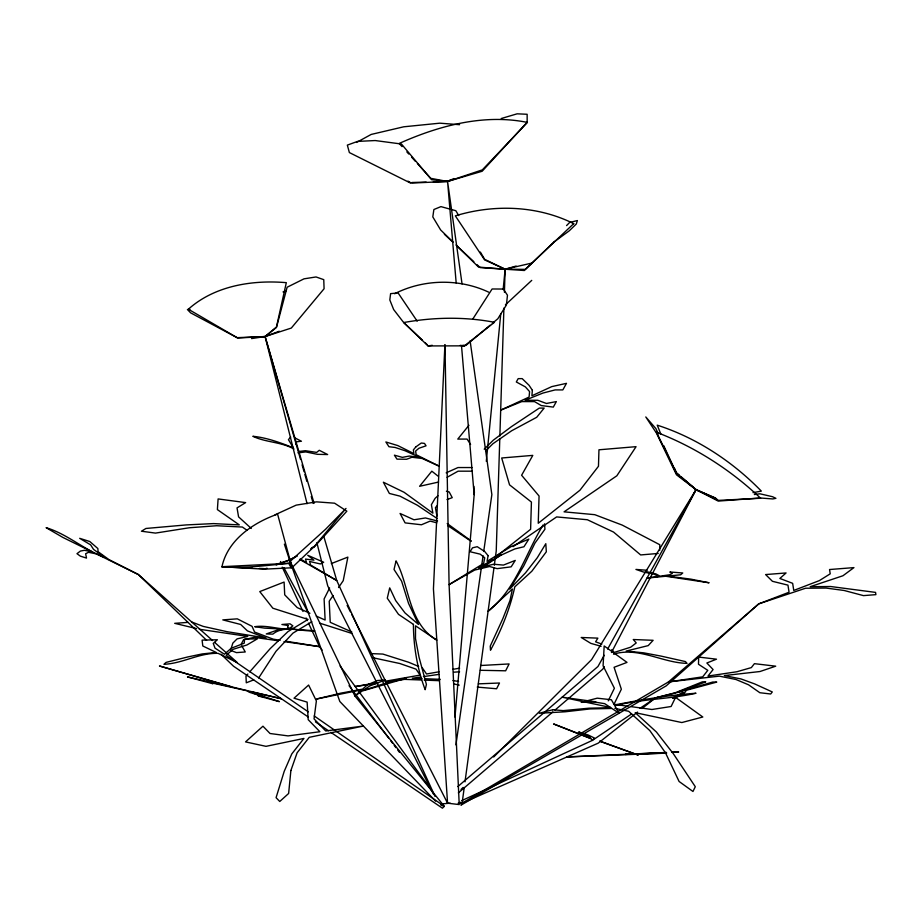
<?xml version="1.0" encoding="UTF-8"?>
<svg xmlns="http://www.w3.org/2000/svg" width="922" height="922" viewBox="0 0 922 922"><rect width="100%" height="100%" fill="white"/><g stroke="black" fill="none" stroke-linecap="round" stroke-linejoin="round"><path stroke-width="1.38" d="M659.645 550.48L659.818 544.741L622.246 525.102L594.782 514.683L564.068 511.837L616.841 475.798L636.076 446.663L598.954 449.798L598.47 466.278L579.938 490.227L538.252 523.247L539.059 496.013L521.61 475.256L532.801 455.376L501.695 457.992L509.543 484.845L531.418 502.075L530.611 529.309L494.734 557.718M499.782 438.895L496.232 551.056L494.307 565.301M499.874 436.025L503.908 308.052M504.415 292.228L505.141 269.224L484.684 259.37L480.362 252.063M444.911 344.886L433.432 588.916L447.562 803.189L459.225 804.572L449.083 584.606L444.992 344.897M454.984 717.074L474.427 491.852M486.309 461.323L500.784 313.664M503.17 289.301L505.141 269.224L516.159 266.032M464.239 787.526L462.106 803.189L460.954 805.171L666.168 685.899L758.737 603.875L789.059 592.235L787.953 585.136L772.44 581.309L765.617 574.567L786.074 572.954L779.851 578.451L792.655 583.338L793.761 590.437L819.381 580.606L830.215 573.83L829.546 569.531L853.945 567.606L842.95 575.754L810.161 586.703L830.676 586.519L875.554 592.397L875.9 594.644L863.465 595.624L844.149 590.483L826.066 588.063L805.551 588.236L758.737 603.875L668.473 681.923L462.106 803.189L458.142 803.189M464.999 781.821L493.927 568.148M455.929 744.895L483.082 555.77M483.704 551.494L491.864 494.618L470.116 340.898M230.961 649.169L232.828 643.13L237.104 638.877L247.776 636.422L199.313 629.253M608.255 700.835L614.386 688.261L603.092 665.799L604.175 645.942L627.018 662.399L614.075 667.286L621.347 689.218L613.994 704.304L628.043 706.229M329.627 588.005L324.106 598.966L325.12 620.045L316.258 616.092M295.582 443.955L296.688 441.799L301.436 441.235L295.178 438.054M604.164 666.537L602.85 669.084L555.032 710.055M611.436 652.546L696.041 489.663L681.531 477.112M241.045 644.478L243.523 639.787L254.218 637.344L278.34 640.778M604.187 655.277L597.975 666.479L457.785 786.593M607.644 649.053L696.041 489.663L676.264 472.986L663.69 445.568M543.15 524.872C525.333 554.099 515.94 589.216 488.084 611.321L512.413 589.031L510.027 600.383L502.87 618.593L490.239 646.115L490.492 650.241C501.268 630.452 509.947 608.889 514.81 586.83L531.844 571.214L546.32 551.794L545.812 543.692L537.307 557.706L525.494 572.885L509.682 589.123L523.731 565.97L534.979 543.07L544.925 529.251L544.579 523.811M715.564 498.007L696.041 489.663L591.613 659.61L493.685 756.997M472.767 319.093L492.106 288.978L503.343 289.047L507.469 295.224L506.409 304.986L497.834 318.758L492.302 323.368M258.69 677.935L276.012 651.266L292.931 633.149L311.809 621.728M333.107 595.531L329.212 601.236L330.226 622.327L351.789 631.939M338.558 587.533L343.226 580.676L347.882 557.095L331.309 563.584M468.941 425.296L457.796 439.079L467.074 439.079L470.577 444.496M314.39 546.4L346.004 508.425L325.593 529.24L290.338 561.187L292.032 567.595L314.39 546.4L311.901 547.76M290.684 437.016L288.448 439.633L293.3 447.827C280.38 442.641 266.608 437.616 252.847 436.279C265.767 442.514 281.198 441.799 293.98 448.991M247.834 674.017L245.978 676.137L246.289 682.799L253.734 679.883M249.701 671.896L270.204 648.615L287.987 631.582L308.029 619.434L272.866 608.22L259.762 591.59L284.103 582.059L284.714 594.828L297.264 607.621L309.919 613.268M593.468 739.098L592.281 740.435L461.772 800.619M593.584 738.971L594.413 738.026L588.248 735.018L578.67 731.964L589.481 736.885L590.668 738.384L553.592 723.954L590.875 738.66L592.281 740.435L631.651 713.928M437.12 505.752L435.426 507.642L436.924 516.101M566.569 225.59L569.589 222.502L577.391 220.542L576.285 224L569.254 230.823L554.387 241.725M461.046 789.463L463.086 787.434M484.2 449.164L493.316 440.174L511.422 426.656L539.312 408.089L544.153 408.089L536.719 417.274L511.595 430.793L492.947 443.713L485.859 450.708M554.479 241.506L524.388 270.503L480.166 267.587L477.008 264.649M505.394 304.871L531.74 280.369M437.95 495.759L435.103 498.364L431.392 504.703L432.879 513.162L404.09 492.29L383.356 482.206L389.361 493.443L399.975 496.14L417.32 505.21L437.132 518.498M458.315 792.92L552.854 711.911M254.207 337.348L265.098 336.553L276.45 326.987L286.316 282.662C252.236 279.758 214.572 285.739 188.353 309.227L237.092 337.659L265.098 336.553L291.317 328.059L324.083 288.747L323.76 279.654L316.039 276.957L303.983 278.847L287.122 287.238L276.473 327.448L265.098 336.553L251.545 338.581M490.101 325.212L465.794 345.508L463.017 345.231M492.486 559.493L481.272 568.378L501.291 554.71M637.528 712.072L598.182 743.167L462.106 803.189L460.147 802.278M642.023 708.522L655.507 697.862L675.146 692.791L702.414 681.831L705.733 681.888L678.189 692.007L712.798 682.026L716.763 682.096L684.746 690.693L685.795 691.558L683.479 693.505L674.547 698.219L672.53 698.184L683.179 692.203L682.119 691.339L655.507 697.862L639.995 708.303M464.458 345.842L494.469 322.297C464.607 316.603 433.651 317.168 403.778 322.527L428.038 345.934L464.458 345.842L460.285 345.335M513.07 546.665L556.634 516.919L587.36 519.743L613.545 532.063L640.652 554.94L658.204 553.454M447.089 477.308L458.096 471.177L472.018 471.177M296.988 555.943L289.531 560.023L276.277 564.84M356.526 142.437L371.209 134.428L403.744 126.798L439.817 123.179L459.605 124.689M297.022 556.024L289.531 560.023L275.909 564.541M310.737 548.694L314.483 546.688L346.845 511.18L334.582 503.193L316.546 501.856L296.192 505.129L275.079 514.787M451.169 179.629L447.562 181.473L410.601 183.098L349.369 152.568L347.34 145.111L357.575 141.4L375.196 140.547L401.45 144.028L431.519 179.675L447.562 181.473L482.137 171.262L527.165 122.257L527.142 114.27L517.127 113.821L501.234 118.523M453.866 178.545L447.562 181.473L433.294 181.888M446.19 472.825L457.98 467.546L471.914 467.546M394.639 293.761C423.44 279.055 459.421 278.34 488.683 292.17M189.932 309.308L187.431 309.538L190.612 312.846L237.738 338.017L265.098 336.553L279.251 331.228M447.02 499.574L452.241 497.661L449.175 491.933L446.409 491.23M264.349 569.174L291.156 567.814L288.724 563.33L221.972 566.696L264.349 569.174L267 568.206M613.51 654.194C638.335 646.449 662.445 662.906 687.005 663.356L685.449 661.581L660.878 656.061L643.694 652.834L626.188 651.059L648.224 645.607L653.122 640.306L633.264 639.522L636.226 642.934L630.706 647.186L614.19 652.43L611.747 649.63M532.132 263.012L505.141 269.224L478.587 267.092L456.021 244.998M438.526 482.068L419.602 486.286L431.819 471.177L438.33 476.34M283.019 291.928L285.728 291.352M752.986 492.659L761.342 491.115C732.46 461.496 696.721 437.892 657.236 425.157L660.959 434.389M376.383 682.822L355.224 686.544L377.801 683.26M384.854 681.323L420.132 675.111L416.041 669.153L399.825 663.517L372.765 657.709M438.941 671.804L426.54 673.994L422.414 668.024M452.714 669.384L459.605 668.173M428.038 345.934L432.268 345.312M386.272 682.026L404.631 679.364L421.4 680.01M420.639 677.036L412.284 678.246L422.069 678.627M423.417 676.621L438.734 674.397M754.346 494.549L759.935 493.8L772.498 496.704L775.898 498.329L772.786 498.952L760.466 497.995L718.203 501.095L696.041 489.663L676.483 474.807L656.464 433.121L645.792 416.951L655.899 428.603L658.296 433.824M298.82 451.492L305.355 450.697L316.661 452.402L319.266 450.293L327.644 454.546L317.364 454.327L305.804 451.918L297.967 452.863M441.154 803.961L450.213 803.189M288.724 563.33C266.585 565.405 244.226 568.644 221.972 566.696M187.984 622.385L174.684 623.33L196.57 628.597M454.039 672.173L459.571 671.781M480.339 670.282L505.648 670.801L509.105 663.944L480.569 665.511M666.272 752.594L625.093 754.403L666.698 753.032M671.792 752.329L678.696 751.995L671.884 752.248M478.368 683.859L499.493 683.006L496.601 688.757L477.239 687.097M666.433 752.456L566.972 756.939L666.157 753.159M411.88 182.51L426.16 182.095M371.82 653.64L382.849 654.067L408.63 662.25L418.657 666.445M424.869 678.73L440.243 679.318M424.201 680.113L439.575 680.701M252.144 568.125L221.925 566.892C227.573 540.038 253.158 522.716 277.591 514.119L292.032 567.595M259.336 568.425L263.646 568.597M595.808 701.815L562.132 697.193L610.652 707.474M630.855 706.609L651.935 709.502L671.101 706.506L675.561 697.378L702.806 717.005L681.831 722.548L635.235 712.671L656.418 732.022L673.394 753.816L695.292 786.708L692.964 791.479L679.088 781.476L665.465 752.778L649.872 730.627L628.666 711.288L614.801 708.35M284.022 641.597L319.508 646.645L322.112 650.091M280.184 640.283L273.154 639.142L254.61 632.054L252.04 626.315L237.288 618.846L222.79 619.884L240.677 624.471L247.43 630.89L265.974 637.978L226.812 631.639L203.209 626.395L191.972 622.096M285.797 641.193L319.508 646.645L308.501 623.191M452.898 680.528L458.557 681.462M453.601 683.882L459.214 685.15M437.57 521.034L425.434 517.957L414.013 519.789L400.067 513.462L405.104 522.889L421.458 524.768L430.136 521.103L436.878 522.82M601.121 646.299L590.818 643.36L581.217 637.482L597.871 638.139L595.6 641.827L601.824 644.098M319.773 623.18L352.342 633.575M599.911 741.115L638.255 755.106L599.784 741.242M440.889 805.102L444.335 806.358L442.433 808.179L330.837 732.345M230.592 650.367L236.447 652.615L245.264 651.981L241.748 645.723M696.041 489.663L718.63 500.381L760.604 498.237C730.627 469.851 695.107 447.032 656.51 432.28L676.817 473.885L696.041 489.663L716.705 498.837M299.535 559.366L336.749 580.514L435.023 796.424M407.962 181.138L410.451 182.556M300.457 559.055L306.577 562.674L305.516 559.066L313.929 560.173L307.741 555.286L323.68 562.247L320.314 563.953L309.562 561.463L310.633 565.071L336.749 580.514L323.795 536.408M447.666 525.563L471.015 541.202M308.282 717.016L233.496 666.203L221.084 654.24M315.405 721.857L328.463 730.731M308.294 711.865L226.167 655.346L232.943 649.376L246.946 644.962L257.388 638.831L244.584 639.13L244.226 643.199L231.226 648.258L224.438 654.228L215.01 648.131L213.259 643.383L217.373 639.764L202.091 640.122L202.805 645.999L216.232 652.442L202.172 653.94L187.535 657.006L166.098 662.388L163.955 664.278C182.383 663.61 199.233 652.753 218.122 653.352L237.311 662.561L214.722 642.461M314.206 715.968L444.335 806.358L354.912 695.983L289.531 560.023L284.379 544.141M247.027 530.288L242.382 527.05L216.647 525.736L189.298 527.764L155.484 533.1L141.446 531.222L145.941 528.467L186.244 524.918L213.547 523.592L239.294 524.895L217.385 509.601L218.111 498.929L245.644 502.605L237.035 507.895L238.579 516.862L251.291 528.467M447.205 523.546L471.177 540.937M679.456 475.314L676.345 472.629L674.754 468.664M212.567 640.548L138.335 574.521L108.831 559.516L98.089 551.702L97.847 548.532L89.791 541.525L79.684 538.321L90.621 544.856L93.525 549.374L104.255 557.188C83.706 549.477 66.983 533.873 46.1 527.672L62.961 537.48L92.304 551.898L84.421 550.284L80.398 551.068L76.975 553.684L80.375 556.15L86.518 558.098L85.631 553.742L88.535 552.301L96.441 553.926L138.335 574.521L206.609 640.294M444.392 234.257L452.806 242.094M457.012 246.013L473.85 261.698M422.299 340.091L403.824 322.735L393.659 309.562L389.822 299.961L390.605 293.634L398.108 292.954L417.182 321.179M425.376 342.972L427.428 344.909M452.944 241.99L440.624 229.935L432.798 216.9L433.882 209.525L440.923 206.62L455.837 210.712L458.718 215.587M435.599 801.16L339.815 701.481L289.531 560.023L291.156 567.814M402.05 146.621L399.18 143.452C438.884 125.703 483.969 113.556 527.43 122.419L482.31 169.879L447.562 181.473L430.793 178.326L417.378 163.528M406.844 151.9L408.757 154.02M411.638 157.189L415.465 161.419M349.035 685.68L388.98 738.476M390.721 740.769L392.461 743.063M394.19 745.368L395.93 747.661M397.67 749.955L399.399 752.248M340.103 666.018L432.164 791.018M280.519 561.51L281.878 564.022M283.93 567.802L308.524 613.176M347.133 605.385L350.395 611.816M351.697 614.386L447.562 803.189M433.375 794.003L327.736 585.919L316.891 542.735M282.236 567.145L303.004 611.459M306.058 617.982L307.28 620.587M307.084 503.723L265.098 336.553L314.079 503.331M265.098 336.553L300.503 459.317M302.093 464.838L304.076 471.73M304.871 474.496L306.865 481.388M311.244 496.555L313.226 503.458M462.06 283.964L447.562 181.473L456.183 282.996M461.519 345.911L474.15 494.618L473.885 486.343M413.425 624.401C413.482 646.426 417.366 669.199 425.169 689.702L426.402 684.447L419.049 657.236L415.488 638.589L415.522 625.808L436.809 640.133C408.273 623.503 409.99 587.176 396.057 560.83L394.028 569.485L401.623 581.183L408.55 603.426L418.461 624.448L405.035 612.957L395.699 600.602L389.706 587.879L387.275 598.205L398.511 614.363L413.425 624.401M698.669 657.075L698.484 664.243L707.785 670.34L702.702 676.84L668.473 681.923L719.356 676.137L736.044 679.526L748.583 684.816L759.843 692.722L770.688 694.001L772.29 691.949L754.634 683.905L741.058 678.961L724.369 675.572L760.005 671.516L775.713 666.18L754.427 663.667L751.349 667.597L736.92 671.746L708.004 676.057L713.086 669.545L706.863 662.999L716.509 659.184L698.669 657.075M532.374 390.306L531.89 395.769L551.782 386.606L566.477 383.345L562.835 389.914L555.136 389.914L542.885 393.072L525.056 400.275L537.791 400.275L546.435 403.479L556.346 401.6L553.304 407.098L541.26 405.565L534.518 401.6L521.783 401.6L500.692 410.14L529.09 397.059L529.585 391.596L525.379 386.894L516.32 381.973L518.176 378.631L522.198 378.631L529.136 385.384L532.374 390.306M290.879 770.515L288.632 793.473L279.758 801.483L276.07 797.668L284.207 771.357L291.79 753.919L303.937 738.441L266.009 746.336L245.529 741.899L262.954 726.202L270.031 733.509L288.044 735.894L319.899 731.734L308.202 719.667L307.141 702.126L294.003 698.208L308.605 685.046L316.373 700.939L314.045 718.906L325.731 730.973L363.429 726.052L309.273 737.323L297.115 752.801L290.879 770.515M488.118 555.678L487.058 561.337L511.272 546.504L528.836 539.105L523.95 546.758L514.902 548.913L500.231 555.528L478.61 567.814L493.57 564.252L503.435 565.082L515.26 560.415L511.168 566.834L497.154 568.644L489.605 566.511L474.657 570.073L449.083 584.606L483.647 563.423L484.73 557.764L480.224 554.168L470.036 551.725L472.525 547.818L477.25 546.7L484.776 551.598L488.118 555.678M288.183 625.542L287.537 627.409L292.562 629.23C279.712 629.957 267.403 624.805 254.76 626.683L264.695 628.136L284.149 629.15L277.049 630.175L266.262 633.956L272.82 634.129C284.368 624.586 301.287 631.985 314.679 630.752L295.536 629.438L290.511 627.617L292.873 625.865L290.061 623.837L281.89 624.494L288.183 625.542M646.771 570.245L646.045 571.548L655.842 573.899L660.106 576.169L669.683 574.775L672.392 573.369L669.81 571.997L682.741 572.977L680.643 574.798L667.551 576.077L690.843 579.143L709.099 582.785L665.707 576.25L647.002 578.071L658.343 576.423L654.078 574.152L643.279 571.963L635.938 569.427L646.771 570.245M415.868 446.893L413.379 449.89L413.886 453.589L397.739 445.557L385.88 441.972L388.946 446.721L395.123 447.458L405.012 450.731L419.452 457.266L409.253 456.056L402.395 457.37L394.409 455.168L396.967 459.144L406.59 459.271L411.904 457.254L422.103 458.465L439.206 466.186L416.156 454.719L415.638 451.019L418.911 448.265L426.056 445.822L424.5 443.413L421.273 443.021L415.868 446.893M573.715 223.654L525.217 269.362L505.141 269.224L484.592 259.877L455.341 215.852C493.846 204.073 537.411 205.468 573.715 223.654M361.885 689.76L354.912 695.983L362.231 691.016L406.245 678.281C391.654 680.229 377.651 686.268 363.372 690.244L369.561 686.049L385.396 679.917L377.444 680.54L367.463 684.781L362.577 689.149L340.783 693.148L316.684 698.98L361.885 689.76M552.681 709.767L539.255 713.259L565.082 711.796L590.092 708.937L611.897 708.453L619.1 713.248L614.813 705.745C641.435 698.876 669.337 699.325 696.018 693.24C668.634 695.211 641.332 699.648 614.386 705.007L611.378 699.752L597.237 698.173L581.217 702.345L594.425 702.045L604.694 703.659L610.79 707.704L588.974 708.188L563.307 710.62L552.681 709.767M263.704 696.813L258.125 695.914L279.412 701.63L253.953 693.332L251.51 691.823L281.417 698.761L234.833 687.662L159.46 665.984L230.235 686.567L187.489 676.921L212.878 683.755L211.403 682.833L246.877 690.739L249.32 692.249L263.704 696.813"/></g></svg>
